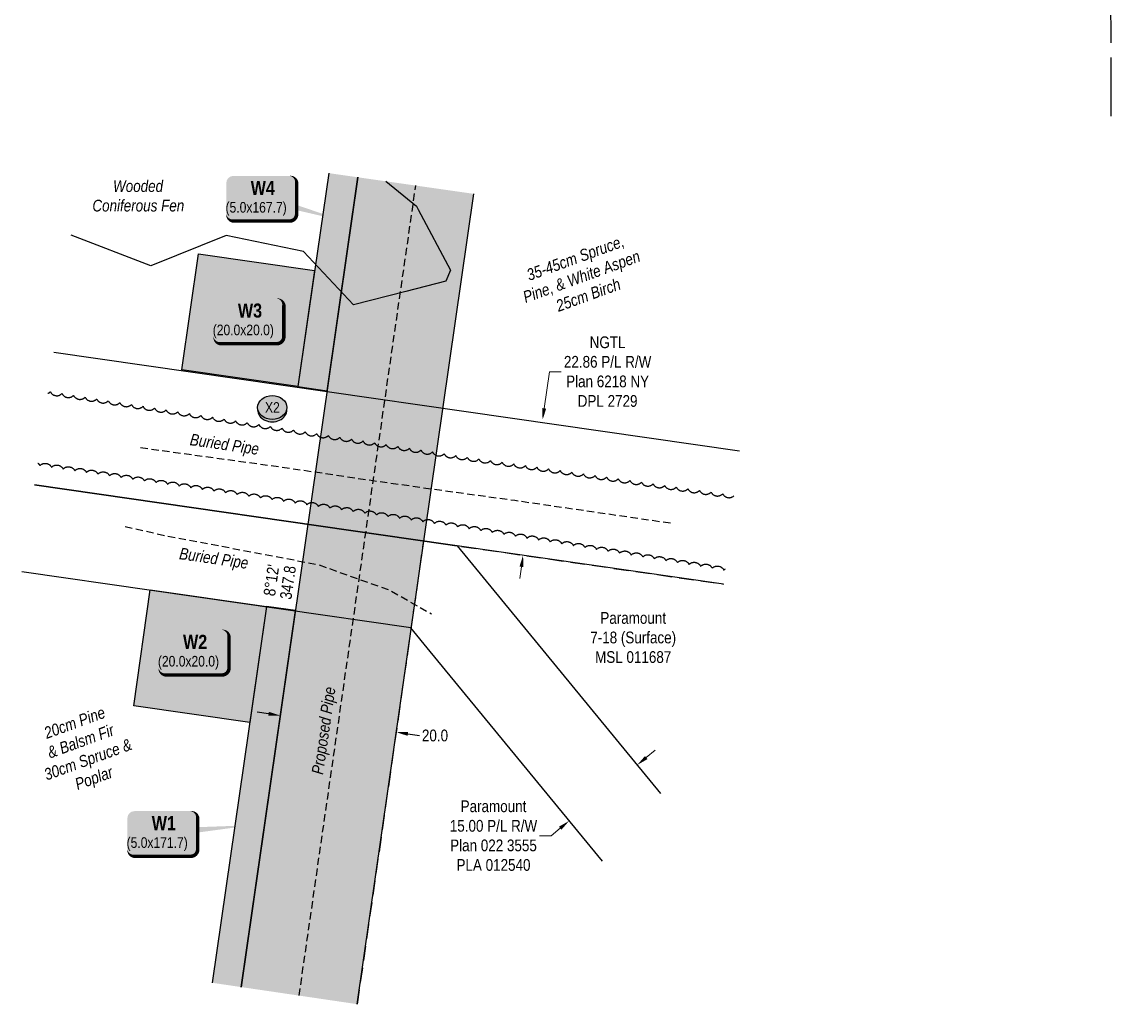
# Model space of a CAD drawing. Extents: x 507565 to 531726, y 6009554 to 6022365.
# Drawn here: x 520316 to 521245, y 6011231 to 6012068 of the extents above; entities that cross this region are included whole.
import ezdxf
from ezdxf.enums import TextEntityAlignment as Align

# ---------------------------------------------------------------- set-up
doc = ezdxf.new("R2010")
doc.units = 0
doc.header["$LTSCALE"] = 5
doc.header["$PDMODE"] = 34
doc.header["$PDSIZE"] = 0.03
for name, pattern in [('0', [1, 1, 0]), ('foc-ACCESSROAD', [3.75, 2.5, -1.25]), ('foc-UNSURVEYED', [12.5, 10, -2.5]), ('UG_PIPE', [1.875, 1.25, -0.625])]:
    doc.linetypes.add(name, pattern=pattern)
doc.layers.get('Defpoints').update_dxf_attribs({"color": 9})
for name, color, linetype in [('AS-PIPE-UG', 44, 'UG_PIPE'), ('AS-PIPE-UG-T', 44, 'Continuous'), ('F-RW', 190, 'Continuous'), ('F-WS', 190, 'foc-ACCESSROAD'), ('L-BD1', 253, 'Continuous'), ('L-USEC', 7, 'foc-UNSURVEYED'), ('P-CROSSINGS', 250, 'Continuous'), ('P-PROPOSED', 10, 'Continuous'), ('P-PROPOSED-H', 21, 'Continuous'), ('P-TEMP-BLOCKS', 250, 'Continuous'), ('P-TEMP-H', 41, 'Continuous'), ('P-TEMP_WORKSPACE', 46, 'Continuous'), ('P-TXT', 4, 'Continuous'), ('T-BUSH', 110, '0'), ('T-BUSH-T', 110, 'Continuous'), ('WETLAND', 143, 'Continuous'), ('WETLAND-T', 146, 'Continuous')]:
    doc.layers.add(name, color=color, linetype=linetype)
doc.layers.add('F-RW-T', color=190, linetype='Continuous', lineweight=9)
doc.layers.add('F-WS-T', color=190, linetype='Continuous', lineweight=9)
doc.styles.add('80', font='ARIALN.TTF', dxfattribs={"height": 10})
doc.styles.add('80CG', font='ARIALN.TTF', dxfattribs={"height": 10})
doc.styles.add('80L', font='ARIALN.TTF', dxfattribs={"height": 10})
doc.styles.add('BOLD', font='ARIALNB.TTF')
doc.styles.add('Crossing', font='ARIALN.TTF', dxfattribs={"height": 10})
doc.styles.get("Standard").update_dxf_attribs({"font": 'ARIALN.TTF'})
doc.dimstyles.new('Compass 5 000', dxfattribs={"dimscale": 5, "dimtxt": 9, "dimasz": 2, "dimexe": 0.2, "dimexo": 0.0625, "dimgap": 0.5, "dimtad": 0, "dimtih": 1, "dimtoh": 1, "dimzin": 0, "dimdsep": 46, "dimtxsty": '80CG', "dimcen": 0.1, "dimse1": 1, "dimse2": 1, "dimclrd": 256, "dimclrt": 256, "dimaunit": 1, "dimadec": 4, "dimazin": 0, "dimtfac": 0.06, "dimtofl": 0, "dimtmove": 0, "dimatfit": 1, "dimfxl": 0.2, "dimtolj": 1, "dimtzin": 0, "dimlwd": -1, "dimarcsym": 0})

# ---------------------------------------------------------------- blocks, each defined once
blk = doc.blocks.new('*U428')
at = {"true_color": 0xff8aff}
h = blk.add_hatch(color=211, dxfattribs=at)
edge = h.paths.add_edge_path()
edge.add_line((-24, -20), (24, -20))
edge.add_arc((24, -14), 6, 270, 360)
edge.add_line((30, -14), (30, 12.5))
edge.add_arc((24, 12.5), 6, 0, 90)
edge.add_line((24, 18.5), (-24, 18.5))
edge.add_arc((-24, 12.5), 6, 90, 180)
edge.add_line((-30, 12.5), (-30, -14))
edge.add_arc((-24, -14), 6, 180, 270)
at = {"color": 250, "flags": 128}
blk.add_lwpolyline([(-24, -20, 3, 3, 0), (24, -20, 3, 3, 0.414214), (30, -14, 3, 3, 0), (30, 12.5, 3, 0, 0.414214), (24, 18.5, 0, 0, 0), (-24, 18.5, 0, 0, 0.414214), (-30, 12.5, 0, 0, 0), (-30, -14, 0, 3, 0.414214)], format="xyseb", close=True, dxfattribs=at)
at = {"flags": 128}
blk.add_lwpolyline([(76.17, 6.51, 0, 7.5, 0), (0, 0, 0, 0, 0)], format="xyseb", dxfattribs=at)
at = {"color": 250}
for tag, p, height, style in [('TEMP_AREA_W1_001', (-9.21, 2.24), 12, 'BOLD'), ('ENTER_TEXT_001', (-30.66, -12.78), 9, '80')]:
    blk.add_attdef(tag, p, '', height=height, dxfattribs=dict(at, style=style))
blk = doc.blocks.new('*U514')
at = {"true_color": 0xff8aff}
h = blk.add_hatch(color=211, dxfattribs=at)
edge = h.paths.add_edge_path()
edge.add_line((-24, -20), (24, -20))
edge.add_arc((24, -14), 6, 270, 360)
edge.add_line((30, -14), (30, 12.5))
edge.add_arc((24, 12.5), 6, 0, 90)
edge.add_line((24, 18.5), (-24, 18.5))
edge.add_arc((-24, 12.5), 6, 90, 180)
edge.add_line((-30, 12.5), (-30, -14))
edge.add_arc((-24, -14), 6, 180, 270)
at = {"color": 250, "flags": 128}
blk.add_lwpolyline([(-24, -20, 3, 3, 0), (24, -20, 3, 3, 0.414214), (30, -14, 3, 3, 0), (30, 12.5, 3, 0, 0.414214), (24, 18.5, 0, 0, 0), (-24, 18.5, 0, 0, 0.414214), (-30, 12.5, 0, 0, 0), (-30, -14, 0, 3, 0.414214)], format="xyseb", close=True, dxfattribs=at)
at = {"flags": 128}
blk.add_lwpolyline([(-10.96, -7.52, 0, 7.5, 0), (0, 0, 0, 0, 0)], format="xyseb", dxfattribs=at)
at = {"color": 250}
for tag, p, height, style in [('TEMP_AREA_W1_001', (-9.21, 2.24), 12, 'BOLD'), ('ENTER_TEXT_001', (-30.66, -12.78), 9, '80')]:
    blk.add_attdef(tag, p, '', height=height, dxfattribs=dict(at, style=style))
blk = doc.blocks.new('*U432')
at = {"true_color": 0xff8aff}
h = blk.add_hatch(color=211, dxfattribs=at)
edge = h.paths.add_edge_path()
edge.add_line((-24, -20), (24, -20))
edge.add_arc((24, -14), 6, 270, 360)
edge.add_line((30, -14), (30, 12.5))
edge.add_arc((24, 12.5), 6, 0, 90)
edge.add_line((24, 18.5), (-24, 18.5))
edge.add_arc((-24, 12.5), 6, 90, 180)
edge.add_line((-30, 12.5), (-30, -14))
edge.add_arc((-24, -14), 6, 180, 270)
at = {"color": 250, "flags": 128}
blk.add_lwpolyline([(-24, -20, 3, 3, 0), (24, -20, 3, 3, 0.414214), (30, -14, 3, 3, 0), (30, 12.5, 3, 0, 0.414214), (24, 18.5, 0, 0, 0), (-24, 18.5, 0, 0, 0.414214), (-30, 12.5, 0, 0, 0), (-30, -14, 0, 3, 0.414214)], format="xyseb", close=True, dxfattribs=at)
at = {"flags": 128}
blk.add_lwpolyline([(69.91, -19.96, 0, 7.5, 0), (0, 0, 0, 0, 0)], format="xyseb", dxfattribs=at)
at = {"color": 250}
for tag, p, height, style in [('TEMP_AREA_W1_001', (-9.21, 2.24), 12, 'BOLD'), ('ENTER_TEXT_001', (-30.66, -12.78), 9, '80')]:
    blk.add_attdef(tag, p, '', height=height, dxfattribs=dict(at, style=style))
blk = doc.blocks.new('*U515')
at = {"true_color": 0xff8aff}
h = blk.add_hatch(color=211, dxfattribs=at)
edge = h.paths.add_edge_path()
edge.add_line((-24, -20), (24, -20))
edge.add_arc((24, -14), 6, 270, 360)
edge.add_line((30, -14), (30, 12.5))
edge.add_arc((24, 12.5), 6, 0, 90)
edge.add_line((24, 18.5), (-24, 18.5))
edge.add_arc((-24, 12.5), 6, 90, 180)
edge.add_line((-30, 12.5), (-30, -14))
edge.add_arc((-24, -14), 6, 180, 270)
at = {"color": 250, "flags": 128}
blk.add_lwpolyline([(-24, -20, 3, 3, 0), (24, -20, 3, 3, 0.414214), (30, -14, 3, 3, 0), (30, 12.5, 3, 0, 0.414214), (24, 18.5, 0, 0, 0), (-24, 18.5, 0, 0, 0.414214), (-30, 12.5, 0, 0, 0), (-30, -14, 0, 3, 0.414214)], format="xyseb", close=True, dxfattribs=at)
at = {"flags": 128}
blk.add_lwpolyline([(21.78, 5.31, 0, 7.5, 0), (0, 0, 0, 0, 0)], format="xyseb", dxfattribs=at)
at = {"color": 250}
for tag, p, height, style in [('TEMP_AREA_W1_001', (-9.21, 2.24), 12, 'BOLD'), ('ENTER_TEXT_001', (-30.66, -12.78), 9, '80')]:
    blk.add_attdef(tag, p, '', height=height, dxfattribs=dict(at, style=style))
blk = doc.blocks.new('*D369')
at = {"layer": 'Defpoints', "color": 0, "transparency": 16777216}
for p in [(520840.64, 6011434.45), (520857.67, 6011413.7), (520799.77, 6011366.17)]:
    blk.add_point(p, dxfattribs=at)
at = {"layer": 'F-RW-T', "transparency": 16777216}
for p, q in [((520848.37, 6011440.79), (520856.1, 6011447.14)), ((520775, 6011380.57), (520767.27, 6011374.23)), ((520767.27, 6011374.23), (520757.27, 6011374.23))]:
    blk.add_line(p, q, dxfattribs=at)
for points in [[(520847.31, 6011442.08), (520849.43, 6011439.5), (520840.64, 6011434.45)], [(520773.95, 6011381.86), (520776.06, 6011379.28), (520782.73, 6011386.92)]]:
    blk.add_solid(points, dxfattribs=at)
at = {"layer": 'F-RW-T', "transparency": 16777216, "insert": (520718.19, 6011374.23), "char_height": 10, "attachment_point": 5, "style": '80CG'}
blk.add_mtext('\\A1;Paramount\\P15.00 P/L R/W\\PPlan 022 3555\\PPLA 012540', dxfattribs=at)
blk = doc.blocks.new('xing2')
h = blk.add_hatch(color=50)
h.dxf.hatch_style = 1
edge = h.paths.add_edge_path()
edge.add_ellipse((0, 0), major_axis=(-12.5, 0), ratio=0.816297, start_angle=0, end_angle=360)
h = blk.add_hatch(color=250)
h.dxf.hatch_style = 1
edge = h.paths.add_edge_path()
edge.add_ellipse((0, -2.05), major_axis=(-12.5, 0), ratio=0.816297, start_angle=0, end_angle=180)
edge.add_line((12.5, -2.05), (12.5, 0))
edge.add_ellipse((0, 0), major_axis=(-12.5, 0), ratio=0.816297, start_angle=0, end_angle=180, ccw=False)
edge.add_line((-12.5, 0), (-12.5, -2.05))
at = {"color": 250}
blk.add_ellipse((0, 0), major_axis=(-12.5, 0), ratio=0.816297, dxfattribs=at)
blk.add_ellipse((0, -2.05), major_axis=(-12.5, 0), ratio=0.816297, start_param=0, end_param=3.141593, dxfattribs=at)
at = {"color": 250, "style": 'Crossing'}
blk.add_attdef('CROSSING', text='', height=9, dxfattribs=at).set_placement((0.09, 0.02), align=Align.MIDDLE_CENTER)
at = {"color": 250, "style": 'Crossing', "flags": 1}
for tag, p in [('OWNER', (0.09, -12.49)), ('DESCRIPTION', (0.09, -25.77)), ('LOCATION', (0.09, -39.3)), ('DWG_REF', (0.09, -52.84))]:
    blk.add_attdef(tag, text='', height=9, dxfattribs=at).set_placement(p, align=Align.MIDDLE_CENTER)
blk = doc.blocks.new('*D370')
at = {"layer": 'Defpoints', "color": 0, "transparency": 16777216}
for p in [(520760.01, 6011728.5), (520768.15, 6011727.33), (520751.57, 6011612.06)]:
    blk.add_point(p, dxfattribs=at)
at = {"layer": 'F-RW-T', "transparency": 16777216}
for p, q in [((520761.43, 6011738.4), (520765.92, 6011769.64)), ((520765.92, 6011769.64), (520775.92, 6011769.64)), ((520742, 6011603.33), (520740.58, 6011593.43))]:
    blk.add_line(p, q, dxfattribs=at)
for points in [[(520759.78, 6011738.63), (520763.08, 6011738.16), (520760.01, 6011728.5)], [(520740.35, 6011603.57), (520743.65, 6011603.09), (520743.42, 6011613.23)]]:
    blk.add_solid(points, dxfattribs=at)
at = {"layer": 'F-RW-T', "transparency": 16777216, "insert": (520815.46, 6011769.64), "char_height": 10, "attachment_point": 5, "style": '80CG'}
blk.add_mtext('\\A1;NGTL\\P22.86 P/L R/W\\PPlan 6218 NY\\PDPL 2729', dxfattribs=at)
blk = doc.blocks.new('*D371')
at = {"layer": 'Defpoints', "color": 0, "transparency": 16777216}
for p in [(520537.15, 6011481.81), (520635.33, 6011462.42), (520636.07, 6011467.56)]:
    blk.add_point(p, dxfattribs=at)
at = {"layer": 'P-TXT', "transparency": 16777216}
for p, q in [((520526.51, 6011478.09), (520516.61, 6011479.52)), ((520645.23, 6011460.99), (520655.13, 6011459.56))]:
    blk.add_line(p, q, dxfattribs=at)
for points in [[(520526.75, 6011479.74), (520526.27, 6011476.44), (520536.41, 6011476.67)], [(520645.47, 6011462.64), (520644.99, 6011459.34), (520635.33, 6011462.42)]]:
    blk.add_solid(points, dxfattribs=at)
at = {"layer": 'P-TXT', "transparency": 16777216, "insert": (520668.33, 6011459.56), "char_height": 10, "attachment_point": 5, "style": '80CG'}
blk.add_mtext('\\A1;20.0', dxfattribs=at)

msp = doc.modelspace()

# ---------------------------------------------------------------- hatches: boundary and pattern name
at = {"layer": 'P-PROPOSED-H', "transparency": 33554687}
h = msp.add_hatch(color=256, dxfattribs=at)
h.dxf.hatch_style = 1
h.paths.add_polyline_path([(520503.064, 6011245.226), (520601.948, 6011230.668), (520701.426, 6011921.218), (520602.481, 6011935.336)])
at = {"layer": 'P-TEMP-H'}
h = msp.add_hatch(color=256, dxfattribs=at)
h.dxf.hatch_style = 1
h.paths.add_polyline_path([(520602.482, 6011935.336), (520577.746, 6011938.866), (520551.533, 6011756.901), (520576.266, 6011753.356)])
h = msp.add_hatch(color=256, dxfattribs=at)
h.dxf.hatch_style = 1
h.paths.add_polyline_path([(520452.606, 6011771.133), (520466.774, 6011870.07), (520565.702, 6011855.838), (520551.534, 6011756.901)])
h = msp.add_hatch(color=256, dxfattribs=at)
h.dxf.hatch_style = 1
h.paths.add_polyline_path([(520411.459, 6011484.931), (520425.628, 6011583.868), (520524.556, 6011569.636), (520510.387, 6011470.699)])
h = msp.add_hatch(color=256, dxfattribs=at)
h.dxf.hatch_style = 1
h.paths.add_polyline_path([(520478.346, 6011248.866), (520503.067, 6011245.226), (520549.289, 6011566.091), (520524.556, 6011569.636)])

# ---------------------------------------------------------------- linework, layer by layer
at = {"layer": 'AS-PIPE-UG', "flags": 128}
for points in [[(520552.505, 6011237.947), (520651.953, 6011928.277)], [(520417.297, 6011705.042), (520536.282, 6011688.637), (520628.622, 6011674.962), (520736.492, 6011660.032), (520871.252, 6011640.422)], [(520404.097, 6011637.762), (520439.167, 6011629.797), (520520.937, 6011614.412), (520568.987, 6011605.162), (520629.857, 6011583.467), (520665.322, 6011563.217)]]:
    msp.add_lwpolyline(points, dxfattribs=at)
at = {"layer": 'F-RW'}
for points in [[(520343.547, 6011786.315), (520927.806, 6011702.261)], [(520914.15, 6011588.68), (520687.266, 6011621.305), (520677.365, 6011622.732), (520326.956, 6011673.2)], [(520326.956, 6011673.2), (520677.365, 6011622.732), (520687.266, 6011621.305), (520860.596, 6011410.135)], [(520811.055, 6011352.412), (520664.217, 6011531.305), (520647.712, 6011551.417), (520316.09, 6011599.125)]]:
    msp.add_lwpolyline(points, dxfattribs=at)
at = {"layer": 'F-WS', "flags": 128}
msp.add_lwpolyline([(520602.277, 6011230.619), (520658.812, 6011625.404), (520669.054, 6011623.929), (520914.141, 6011588.612)], dxfattribs=at)
at = {"layer": 'L-USEC'}
msp.add_line((521244.746, 6011987.364), (521242.251, 6012999.945), dxfattribs=at)
at = {"layer": 'P-PROPOSED', "flags": 128}
for points in [[(520602.481, 6011935.336), (520503.064, 6011245.226)], [(520601.948, 6011230.668), (520701.426, 6011921.218)]]:
    msp.add_lwpolyline(points, dxfattribs=at)
at = {"layer": 'P-TEMP_WORKSPACE', "flags": 128}
for points in [[(520577.746, 6011938.866), (520551.533, 6011756.901), (520576.266, 6011753.356), (520602.482, 6011935.336)], [(520503.067, 6011245.226), (520549.289, 6011566.091), (520524.556, 6011569.636), (520478.346, 6011248.866)]]:
    msp.add_lwpolyline(points, dxfattribs=at)
for points in [[(520452.606, 6011771.133), (520466.774, 6011870.07), (520565.702, 6011855.838), (520551.534, 6011756.901)], [(520411.459, 6011484.931), (520425.628, 6011583.868), (520524.556, 6011569.636), (520510.387, 6011470.699)]]:
    msp.add_lwpolyline(points, close=True, dxfattribs=at)
at = {"layer": 'T-BUSH', "flags": 128}
for points in [[(520338.394, 6011751.18, 0.1025728), (520340.439, 6011752.577, 0.5205671), (520350.312, 6011751.022, 0.5205671), (520360.185, 6011749.467, 0.5205671), (520370.058, 6011747.912, 0.5205671), (520379.931, 6011746.357, 0.5205671), (520389.803, 6011744.802, 0.5205671), (520399.676, 6011743.248, 0.5205671), (520409.549, 6011741.693, 0.5205671), (520419.422, 6011740.138, 0.5205671), (520429.295, 6011738.583, 0.5205671), (520439.168, 6011737.028, 0.5205671), (520449.041, 6011735.473, 0.5205671), (520458.914, 6011733.918, 0.5205671), (520468.787, 6011732.363, 0.5205671), (520478.659, 6011730.808, 0.5205671), (520488.532, 6011729.253, 0.5205671), (520498.405, 6011727.698, 0.5205671), (520508.278, 6011726.143, 0.5205671), (520518.151, 6011724.588, 0.5205671), (520528.024, 6011723.033, 0.5205671), (520537.897, 6011721.478, 0.5205671), (520547.77, 6011719.923, 0.5205671), (520557.642, 6011718.368, 0.5205671), (520567.515, 6011716.813, 0.5205671), (520577.388, 6011715.258, 0.5205671), (520587.261, 6011713.703, 0.5205671), (520597.134, 6011712.148, 0.5205671), (520607.007, 6011710.593, 0.5205671), (520616.88, 6011709.038, 0.5205671), (520626.753, 6011707.483, 0.5205671), (520636.626, 6011705.928, 0.5205671), (520646.498, 6011704.373, 0.5205671), (520656.371, 6011702.818, 0.5205671), (520666.244, 6011701.263, 0.5205671), (520676.117, 6011699.708, 0.5205671), (520685.99, 6011698.153, 0.5205671), (520695.87, 6011696.644, 0.5205671), (520705.764, 6011695.234, 0.5205671), (520715.659, 6011693.823, 0.5205671), (520725.553, 6011692.413, 0.5205671), (520735.448, 6011691.002, 0.5205671), (520745.343, 6011689.592, 0.5205671), (520755.237, 6011688.181, 0.5205671), (520765.132, 6011686.771, 0.5205671), (520775.026, 6011685.36, 0.5205671), (520784.921, 6011683.95, 0.5205671), (520794.815, 6011682.539, 0.5205671), (520804.71, 6011681.129, 0.5205671), (520814.605, 6011679.718, 0.5205671), (520824.499, 6011678.308, 0.5205671), (520834.394, 6011676.897, 0.5205671), (520844.288, 6011675.487, 0.5205671), (520854.183, 6011674.076, 0.5205671), (520864.077, 6011672.666, 0.5205671), (520873.972, 6011671.255, 0.5205671), (520883.866, 6011669.845, 0.5205671), (520893.761, 6011668.434, 0.5205671), (520903.656, 6011667.024, 0.5205671), (520913.55, 6011665.613, 0.5026064), (520923.2, 6011663.956, 0.5026064)], [(520329.688, 6011691.829, -0.1211643), (520331.58, 6011689.612, -0.5205671), (520341.469, 6011688.163, -0.5205671), (520351.357, 6011686.713, -0.5205671), (520361.246, 6011685.263, -0.5205671), (520371.135, 6011683.814, -0.5205671), (520381.024, 6011682.364, -0.5205671), (520390.913, 6011680.915, -0.5205671), (520400.802, 6011679.465, -0.5205671), (520410.691, 6011678.015, -0.5205671), (520420.58, 6011676.566, -0.5205671), (520430.469, 6011675.116, -0.5205671), (520440.358, 6011673.666, -0.5205671), (520450.247, 6011672.217, -0.5205671), (520460.135, 6011670.767, -0.5205671), (520470.024, 6011669.318, -0.5205671), (520479.913, 6011667.868, -0.5205671), (520489.802, 6011666.418, -0.5205671), (520499.691, 6011664.969, -0.5205671), (520509.58, 6011663.519, -0.5205671), (520519.469, 6011662.07, -0.5205671), (520529.358, 6011660.62, -0.5205671), (520539.247, 6011659.17, -0.5205671), (520549.136, 6011657.721, -0.5205671), (520559.024, 6011656.271, -0.5205671), (520568.913, 6011654.822, -0.5205671), (520578.802, 6011653.372, -0.5205671), (520588.691, 6011651.922, -0.5205671), (520598.58, 6011650.473, -0.5205671), (520608.469, 6011649.023, -0.5205671), (520618.358, 6011647.573, -0.5205671), (520628.247, 6011646.124, -0.5205671), (520638.136, 6011644.674, -0.5205671), (520648.025, 6011643.225, -0.5205671), (520657.914, 6011641.775, -0.5205671), (520667.802, 6011640.325, -0.5205671), (520677.691, 6011638.876, -0.5205671), (520687.58, 6011637.423, -0.5205671), (520697.445, 6011635.822, -0.5205671), (520707.311, 6011634.22, -0.5205671), (520717.176, 6011632.619, -0.5205671), (520727.042, 6011631.017, -0.5205671), (520736.907, 6011629.415, -0.5205671), (520746.772, 6011627.814, -0.5205671), (520756.638, 6011626.212, -0.5205671), (520766.503, 6011624.61, -0.5205671), (520776.369, 6011623.009, -0.5205671), (520786.234, 6011621.407, -0.5205671), (520796.1, 6011619.806, -0.5205671), (520805.965, 6011618.204, -0.5205671), (520815.83, 6011616.602, -0.5205671), (520825.696, 6011615.001, -0.5205671), (520835.561, 6011613.399, -0.5205671), (520845.427, 6011611.797, -0.5205671), (520855.292, 6011610.196, -0.5205671), (520865.157, 6011608.594, -0.5205671), (520875.023, 6011606.993, -0.5205671), (520884.888, 6011605.391, -0.5205671), (520894.754, 6011603.789, -0.5205671), (520904.619, 6011602.188, -0.5205671), (520914.485, 6011600.586, -0.0637309), (520915.697, 6011601.55, -0.0637309)]]:
    msp.add_lwpolyline(points, format="xyb", dxfattribs=at)
at = {"layer": 'WETLAND'}
msp.add_lwpolyline([(520626.392, 6011931.925), (520652.517, 6011910.787), (520654.017, 6011907.97), (520681.605, 6011856.186), (520677.558, 6011846.752), (520643.494, 6011837.998), (520598.911, 6011826.541), (520556.247, 6011872.109), (520490.37, 6011885.576), (520426.19, 6011859.791), (520358.155, 6011885.907)], dxfattribs=at)

# ---------------------------------------------------------------- block references
at = {"layer": 'P-CROSSINGS', "xscale": 0.999459, "yscale": 0.999459, "zscale": 0.999459}
msp.add_blockref('xing2', (520529.628, 6011739.161), dxfattribs=at).add_auto_attribs({'CROSSING': 'X2'})
at = {"layer": 'P-TEMP-BLOCKS', "xscale": 0.999459, "yscale": 0.999459, "zscale": 0.999459}
for name, p, values in [('*U432', (520520.417, 6011918.027), {'TEMP_AREA_W1_001': 'W4', 'ENTER_TEXT_001': '(5.0x167.7)'}), ('*U514', (520509.511, 6011813.521), {'TEMP_AREA_W1_001': 'W3', 'ENTER_TEXT_001': '(20.0x20.0)'}), ('*U515', (520462.761, 6011531.179), {'TEMP_AREA_W1_001': 'W2', 'ENTER_TEXT_001': '(20.0x20.0)'}), ('*U428', (520436.072, 6011376.643), {'TEMP_AREA_W1_001': 'W1', 'ENTER_TEXT_001': '(5.0x171.7)'})]:
    msp.add_blockref(name, p, dxfattribs=at).add_auto_attribs(values)

# ---------------------------------------------------------------- texts
at = {"layer": 'AS-PIPE-UG-T', "char_height": 9.99459, "attachment_point": 1, "style": '80L'}
for s, width, insert, rotation in [('\\pi0.31478;{\\fArial Narrow|b0|i1|c0|p34;Buried Pipe}', 59.03588, (520460.059, 6011717.066), 351.804249), ('\\pi0.31478;{\\fArial Narrow|b0|i1|c0|p34;Buried Pipe}', 59.03588, (520450.965, 6011619.906), 351.804249), ('\\pi0.34636;{\\fArial Narrow|b0|i1|c0|p34;Proposed Pipe}', 74.96357, (520562.941, 6011426.981), 81.802448)]:
    msp.add_mtext_dynamic_manual_height_columns(s, width=width, gutter_width=50, heights=[0], dxfattribs=dict(at, insert=insert, rotation=rotation))
at = {"layer": 'F-WS-T', "insert": (520837.274, 6011543.063), "char_height": 9.99459, "width": 72.58458, "attachment_point": 5, "style": '80CG'}
msp.add_mtext('\\A1;Paramount\\P7-18 (Surface)\\PMSL 011687', dxfattribs=at)
at = {"layer": 'L-BD1', "color": 5}
for s, p in [("8%%d12'", (520528.849, 6011591.959)), ('347.8', (520542.947, 6011589.94))]:
    msp.add_text(s, height=9.9946, rotation=81.850321, dxfattribs=at).set_placement(p, align=Align.MIDDLE_CENTER)
at = {"layer": 'T-BUSH-T', "attachment_point": 1, "rotation": 20, "style": '80L'}
for s, width, gutter_width, insert, char_height in [('\\pi9.7456;{\\fArial Narrow|b0|i1|c0|p34;35-45cm Spruce, \\P\\pi0.35425;Pine, & White Aspen \\P\\pi24.295;25cm Birch}', 104.89624, 50.001, (520736.116, 6011853.006), 9.99471), ('\\pi12.554;{\\fArial Narrow|b0|i1|c0|p34;20cm Pine \\P\\pi9.4932;& Balsm Fir\\P\\pi0.38497;30cm Spruce & \\P\\pi22.355;Poplar}', 78.24461, 50, (520322.179, 6011461.757), 9.99453)]:
    msp.add_mtext_dynamic_manual_height_columns(s, width=width, gutter_width=gutter_width, heights=[0], dxfattribs=dict(at, insert=insert, char_height=char_height))
at = {"layer": 'WETLAND-T', "insert": (520375.683, 6011932.844), "char_height": 9.99459, "attachment_point": 1, "style": '80L'}
msp.add_mtext_dynamic_manual_height_columns('\\pi18.206;{\\fArial Narrow|b0|i1|c0|p34;Wooded \\P\\pi0.61024;Coniferous Fen}', width=78.18427, gutter_width=50, heights=[0], dxfattribs=at)

# ---------------------------------------------------------------- dimensions: what is measured, and where the dimension line sits
at = {"layer": 'F-RW-T', "color": 5}
dim = msp.add_linear_dim(base=(520760.006, 6011728.498), p1=(520751.57, 6011612.058), p2=(520768.153, 6011727.326), angle=81.813419, text='NGTL\\P22.86 P/L R/W\\PPlan 6218 NY\\PDPL 2729', dimstyle='Compass 5 000', dxfattribs=at)
dim.commit()
dim.dimension.update_dxf_attribs({"geometry": '*D370', "text_midpoint": (520815.464, 6011769.636), "dimtype": 161})
at = {"layer": 'F-RW-T'}
dim = msp.add_linear_dim(base=(520840.641, 6011434.447), p1=(520799.765, 6011366.167), p2=(520857.672, 6011413.698), angle=39.379495, text='Paramount\\P15.00 P/L R/W\\PPlan 022 3555\\PPLA 012540', dimstyle='Compass 5 000', dxfattribs=at)
dim.commit()
dim.dimension.update_dxf_attribs({"geometry": '*D369', "text_midpoint": (520718.189, 6011374.227), "dimtype": 161})
at = {"layer": 'P-TXT', "color": 5}
dim = msp.add_linear_dim(base=(520635.333, 6011462.416), p1=(520537.146, 6011481.809), p2=(520636.073, 6011467.558), angle=351.80253, text='20.0', dimstyle='Compass 5 000', dxfattribs=at)
dim.commit()
dim.dimension.update_dxf_attribs({"geometry": '*D371', "text_midpoint": (520668.334, 6011459.564), "dimtype": 161})

doc.saveas('drawing.dxf')
